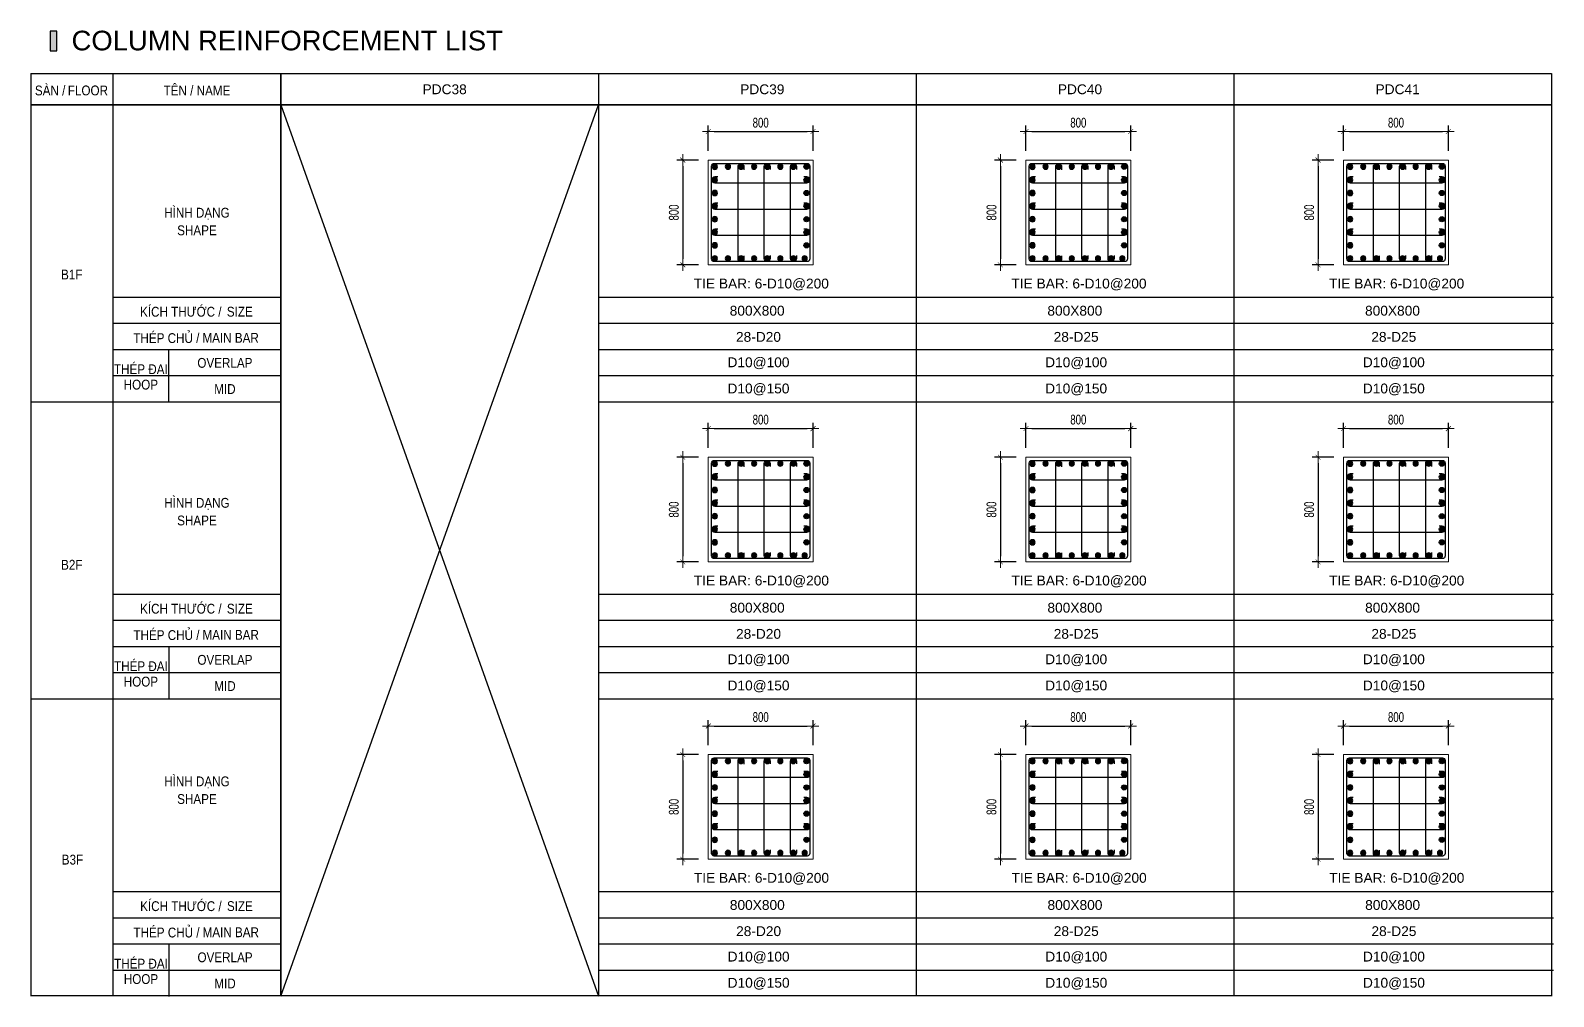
# Model space of a CAD drawing. Header units: millimetres. Extents: x 49323 to 598907, y -6102 to 181761.
# Drawn here: x 568874 to 580506, y 69326 to 76708 of the extents above; entities that cross this region are included whole.
import ezdxf
from ezdxf.enums import TextEntityAlignment as Align

# ---------------------------------------------------------------- set-up
doc = ezdxf.new("R2010")
doc.units = ezdxf.units.MM
doc.linetypes.add('CENTER2', pattern=[1.125, 0.75, -0.125, 0.125, -0.125])
doc.layers.get('Defpoints').update_dxf_attribs({"color": 151, "lineweight": 9})
for name, color, linetype in [('2', 2, 'Continuous'), ('CEN', 1, 'CENTER2'), ('STL', 3, 'Continuous'), ('TIT1', 3, 'Continuous'), ('TXT', 3, 'Continuous')]:
    doc.layers.add(name, color=color, linetype=linetype)
for name, color, linetype, lineweight in [('NDC_S_CONTINUOUS', 3, 'Continuous', 20), ('NDC_S_DIM', 1, 'Continuous', 15), ('NDC_S_VN TEXT', 7, 'Continuous', 20)]:
    doc.layers.add(name, color=color, linetype=linetype, lineweight=lineweight)
doc.styles.add('ARIAL', font='arial.ttf', dxfattribs={"width": 0.8})
doc.styles.add('NDC_ARIAL', font='arial.ttf', dxfattribs={"width": 0.85})
doc.styles.add('NDC_DIM', font='', dxfattribs={"width": 0.75})
doc.styles.get('NDC_DIM').set_extended_font_data('Dotum')
doc.dimstyles.new('NDC_dim_30', dxfattribs={"dimscale": 30, "dimtxt": 2.5, "dimasz": 1.5, "dimexe": 1.5, "dimexo": 2.5, "dimgap": 1, "dimtad": 1, "dimdec": 0, "dimzin": 0, "dimdsep": 46, "dimtxsty": 'NDC_DIM', "dimblk": 'DIMMARK', "dimcen": 0.09, "dimdle": 1.2, "dimclrd": 1, "dimclre": 1, "dimclrt": 3, "dimadec": 0, "dimazin": 0, "dimtfac": 1, "dimtdec": 0, "dimtix": 1, "dimtofl": 0, "dimtmove": 0, "dimatfit": 3, "dimfxl": 8, "dimfxlon": 1, "dimtolj": 1, "dimtzin": 0, "dimarcsym": 0})

# ---------------------------------------------------------------- blocks, each defined once
blk = doc.blocks.new('8')
at = {"layer": '2'}
blk.add_hatch(color=256, dxfattribs=at).paths.add_polyline_path([(20, 0, 0.386127), (2, 20), (-2, 20, 0.386127), (-20, 0, 1)])
blk.add_circle((0, 0), 20, dxfattribs=at)
blk = doc.blocks.new('5')
at = {"layer": 'CEN', "rotation": 180}
blk.add_blockref('8', (0, 0), dxfattribs=at)
blk = doc.blocks.new('DIMMARK')
at = {"layer": 'NDC_S_DIM', "color": 1}
blk.add_line((-1.5, 0), (1, 0), dxfattribs=at)
at = {"layer": 'NDC_S_DIM', "color": 2, "const_width": 0.1}
blk.add_lwpolyline([(-0.42, -0.42), (0.42, 0.42)], dxfattribs=at)
blk = doc.blocks.new('*D1635')
at = {"layer": 'Defpoints', "color": 0, "ltscale": 40, "transparency": 16777216}
for p in [(574851, 71393), (574051, 71172), (574851, 71172)]:
    blk.add_point(p, dxfattribs=at)
at = {"layer": 'NDC_S_DIM', "color": 1, "lineweight": -2, "ltscale": 40, "transparency": 16777216}
for p, q in [((574051, 71247), (574051, 71438)), ((574851, 71247), (574851, 71438)), ((574096, 71393), (574806, 71393))]:
    blk.add_line(p, q, dxfattribs=at)
at = {"layer": 'NDC_S_DIM', "color": 1, "lineweight": -2, "ltscale": 40, "transparency": 16777216, "xscale": 45, "yscale": 45, "zscale": 45, "rotation": 180}
blk.add_blockref('DIMMARK', (574051, 71393), dxfattribs=at)
at = {"layer": 'NDC_S_DIM', "color": 1, "lineweight": -2, "ltscale": 40, "transparency": 16777216, "xscale": 45, "yscale": 45, "zscale": 45}
blk.add_blockref('DIMMARK', (574851, 71393), dxfattribs=at)
at = {"layer": 'NDC_S_DIM', "color": 3, "ltscale": 40, "transparency": 16777216, "insert": (574451, 71461), "char_height": 75, "attachment_point": 5, "style": 'NDC_DIM'}
blk.add_mtext('\\A1;800', dxfattribs=at)
blk = doc.blocks.new('*D1636')
at = {"layer": 'Defpoints', "color": 0, "ltscale": 40, "transparency": 16777216}
for p in [(574051, 71175), (573856, 70375), (574051, 70375)]:
    blk.add_point(p, dxfattribs=at)
at = {"layer": 'NDC_S_DIM', "color": 1, "lineweight": -2, "ltscale": 40, "transparency": 16777216}
for p, q in [((573976, 71175), (573811, 71175)), ((573856, 71130), (573856, 70420)), ((573976, 70375), (573811, 70375))]:
    blk.add_line(p, q, dxfattribs=at)
at = {"layer": 'NDC_S_DIM', "color": 1, "lineweight": -2, "ltscale": 40, "transparency": 16777216, "xscale": 45, "yscale": 45, "zscale": 45}
for p, rotation in [((573856, 71175), 90), ((573856, 70375), 270)]:
    blk.add_blockref('DIMMARK', p, dxfattribs=dict(at, rotation=rotation))
at = {"layer": 'NDC_S_DIM', "color": 3, "ltscale": 40, "transparency": 16777216, "insert": (573788, 70775), "char_height": 75, "attachment_point": 5, "rotation": 90, "style": 'NDC_DIM'}
blk.add_mtext('\\A1;800', dxfattribs=at)
blk = doc.blocks.new('*D1637')
at = {"layer": 'Defpoints', "color": 0, "ltscale": 40, "transparency": 16777216}
for p in [(574851, 73666), (574051, 73445), (574851, 73445)]:
    blk.add_point(p, dxfattribs=at)
at = {"layer": 'NDC_S_DIM', "color": 1, "lineweight": -2, "ltscale": 40, "transparency": 16777216}
for p, q in [((574051, 73520), (574051, 73711)), ((574096, 73666), (574806, 73666)), ((574851, 73520), (574851, 73711))]:
    blk.add_line(p, q, dxfattribs=at)
at = {"layer": 'NDC_S_DIM', "color": 1, "lineweight": -2, "ltscale": 40, "transparency": 16777216, "xscale": 45, "yscale": 45, "zscale": 45, "rotation": 180}
blk.add_blockref('DIMMARK', (574051, 73666), dxfattribs=at)
at = {"layer": 'NDC_S_DIM', "color": 1, "lineweight": -2, "ltscale": 40, "transparency": 16777216, "xscale": 45, "yscale": 45, "zscale": 45}
blk.add_blockref('DIMMARK', (574851, 73666), dxfattribs=at)
at = {"layer": 'NDC_S_DIM', "color": 3, "ltscale": 40, "transparency": 16777216, "insert": (574451, 73734), "char_height": 75, "attachment_point": 5, "style": 'NDC_DIM'}
blk.add_mtext('\\A1;800', dxfattribs=at)
blk = doc.blocks.new('*D1638')
at = {"layer": 'Defpoints', "color": 0, "ltscale": 40, "transparency": 16777216}
for p in [(574051, 73447), (573856, 72647), (574051, 72647)]:
    blk.add_point(p, dxfattribs=at)
at = {"layer": 'NDC_S_DIM', "color": 1, "lineweight": -2, "ltscale": 40, "transparency": 16777216}
for p, q in [((573976, 73447), (573811, 73447)), ((573856, 73402), (573856, 72692)), ((573976, 72647), (573811, 72647))]:
    blk.add_line(p, q, dxfattribs=at)
at = {"layer": 'NDC_S_DIM', "color": 1, "lineweight": -2, "ltscale": 40, "transparency": 16777216, "xscale": 45, "yscale": 45, "zscale": 45}
for p, rotation in [((573856, 73447), 90), ((573856, 72647), 270)]:
    blk.add_blockref('DIMMARK', p, dxfattribs=dict(at, rotation=rotation))
at = {"layer": 'NDC_S_DIM', "color": 3, "ltscale": 40, "transparency": 16777216, "insert": (573788, 73047), "char_height": 75, "attachment_point": 5, "rotation": 90, "style": 'NDC_DIM'}
blk.add_mtext('\\A1;800', dxfattribs=at)
blk = doc.blocks.new('*D1631')
at = {"layer": 'Defpoints', "color": 0, "ltscale": 40, "transparency": 16777216}
for p in [(574851, 75936), (574051, 75714), (574851, 75714)]:
    blk.add_point(p, dxfattribs=at)
at = {"layer": 'NDC_S_DIM', "color": 1, "lineweight": -2, "ltscale": 40, "transparency": 16777216}
for p, q in [((574051, 75789), (574051, 75981)), ((574851, 75789), (574851, 75981)), ((574096, 75936), (574806, 75936))]:
    blk.add_line(p, q, dxfattribs=at)
at = {"layer": 'NDC_S_DIM', "color": 1, "lineweight": -2, "ltscale": 40, "transparency": 16777216, "xscale": 45, "yscale": 45, "zscale": 45, "rotation": 180}
blk.add_blockref('DIMMARK', (574051, 75936), dxfattribs=at)
at = {"layer": 'NDC_S_DIM', "color": 1, "lineweight": -2, "ltscale": 40, "transparency": 16777216, "xscale": 45, "yscale": 45, "zscale": 45}
blk.add_blockref('DIMMARK', (574851, 75936), dxfattribs=at)
at = {"layer": 'NDC_S_DIM', "color": 3, "ltscale": 40, "transparency": 16777216, "insert": (574451, 76003), "char_height": 75, "attachment_point": 5, "style": 'NDC_DIM'}
blk.add_mtext('\\A1;800', dxfattribs=at)
blk = doc.blocks.new('*D1632')
at = {"layer": 'Defpoints', "color": 0, "ltscale": 40, "transparency": 16777216}
for p in [(574051, 75717), (573856, 74917), (574051, 74917)]:
    blk.add_point(p, dxfattribs=at)
at = {"layer": 'NDC_S_DIM', "color": 1, "lineweight": -2, "ltscale": 40, "transparency": 16777216}
for p, q in [((573976, 75717), (573811, 75717)), ((573856, 75672), (573856, 74962)), ((573976, 74917), (573811, 74917))]:
    blk.add_line(p, q, dxfattribs=at)
at = {"layer": 'NDC_S_DIM', "color": 1, "lineweight": -2, "ltscale": 40, "transparency": 16777216, "xscale": 45, "yscale": 45, "zscale": 45}
for p, rotation in [((573856, 75717), 90), ((573856, 74917), 270)]:
    blk.add_blockref('DIMMARK', p, dxfattribs=dict(at, rotation=rotation))
at = {"layer": 'NDC_S_DIM', "color": 3, "ltscale": 40, "transparency": 16777216, "insert": (573788, 75317), "char_height": 75, "attachment_point": 5, "rotation": 90, "style": 'NDC_DIM'}
blk.add_mtext('\\A1;800', dxfattribs=at)
blk = doc.blocks.new('*D1633')
at = {"layer": 'Defpoints', "color": 0, "ltscale": 40, "transparency": 16777216}
for p in [(577277, 71393), (576477, 71172), (577277, 71172)]:
    blk.add_point(p, dxfattribs=at)
at = {"layer": 'NDC_S_DIM', "color": 1, "lineweight": -2, "ltscale": 40, "transparency": 16777216}
for p, q in [((576477, 71247), (576477, 71438)), ((577277, 71247), (577277, 71438)), ((576522, 71393), (577232, 71393))]:
    blk.add_line(p, q, dxfattribs=at)
at = {"layer": 'NDC_S_DIM', "color": 1, "lineweight": -2, "ltscale": 40, "transparency": 16777216, "xscale": 45, "yscale": 45, "zscale": 45, "rotation": 180}
blk.add_blockref('DIMMARK', (576477, 71393), dxfattribs=at)
at = {"layer": 'NDC_S_DIM', "color": 1, "lineweight": -2, "ltscale": 40, "transparency": 16777216, "xscale": 45, "yscale": 45, "zscale": 45}
blk.add_blockref('DIMMARK', (577277, 71393), dxfattribs=at)
at = {"layer": 'NDC_S_DIM', "color": 3, "ltscale": 40, "transparency": 16777216, "insert": (576877, 71461), "char_height": 75, "attachment_point": 5, "style": 'NDC_DIM'}
blk.add_mtext('\\A1;800', dxfattribs=at)
blk = doc.blocks.new('*D1634')
at = {"layer": 'Defpoints', "color": 0, "ltscale": 40, "transparency": 16777216}
for p in [(576477, 71175), (576282, 70375), (576477, 70375)]:
    blk.add_point(p, dxfattribs=at)
at = {"layer": 'NDC_S_DIM', "color": 1, "lineweight": -2, "ltscale": 40, "transparency": 16777216}
for p, q in [((576402, 71175), (576237, 71175)), ((576282, 71130), (576282, 70420)), ((576402, 70375), (576237, 70375))]:
    blk.add_line(p, q, dxfattribs=at)
at = {"layer": 'NDC_S_DIM', "color": 1, "lineweight": -2, "ltscale": 40, "transparency": 16777216, "xscale": 45, "yscale": 45, "zscale": 45}
for p, rotation in [((576282, 71175), 90), ((576282, 70375), 270)]:
    blk.add_blockref('DIMMARK', p, dxfattribs=dict(at, rotation=rotation))
at = {"layer": 'NDC_S_DIM', "color": 3, "ltscale": 40, "transparency": 16777216, "insert": (576214, 70775), "char_height": 75, "attachment_point": 5, "rotation": 90, "style": 'NDC_DIM'}
blk.add_mtext('\\A1;800', dxfattribs=at)
blk = doc.blocks.new('*D1643')
at = {"layer": 'Defpoints', "color": 0, "ltscale": 40, "transparency": 16777216}
for p in [(577277, 73666), (576477, 73445), (577277, 73445)]:
    blk.add_point(p, dxfattribs=at)
at = {"layer": 'NDC_S_DIM', "color": 1, "lineweight": -2, "ltscale": 40, "transparency": 16777216}
for p, q in [((576477, 73520), (576477, 73711)), ((576522, 73666), (577232, 73666)), ((577277, 73520), (577277, 73711))]:
    blk.add_line(p, q, dxfattribs=at)
at = {"layer": 'NDC_S_DIM', "color": 1, "lineweight": -2, "ltscale": 40, "transparency": 16777216, "xscale": 45, "yscale": 45, "zscale": 45, "rotation": 180}
blk.add_blockref('DIMMARK', (576477, 73666), dxfattribs=at)
at = {"layer": 'NDC_S_DIM', "color": 1, "lineweight": -2, "ltscale": 40, "transparency": 16777216, "xscale": 45, "yscale": 45, "zscale": 45}
blk.add_blockref('DIMMARK', (577277, 73666), dxfattribs=at)
at = {"layer": 'NDC_S_DIM', "color": 3, "ltscale": 40, "transparency": 16777216, "insert": (576877, 73734), "char_height": 75, "attachment_point": 5, "style": 'NDC_DIM'}
blk.add_mtext('\\A1;800', dxfattribs=at)
blk = doc.blocks.new('*D1644')
at = {"layer": 'Defpoints', "color": 0, "ltscale": 40, "transparency": 16777216}
for p in [(576477, 73447), (576282, 72647), (576477, 72647)]:
    blk.add_point(p, dxfattribs=at)
at = {"layer": 'NDC_S_DIM', "color": 1, "lineweight": -2, "ltscale": 40, "transparency": 16777216}
for p, q in [((576402, 73447), (576237, 73447)), ((576282, 73402), (576282, 72692)), ((576402, 72647), (576237, 72647))]:
    blk.add_line(p, q, dxfattribs=at)
at = {"layer": 'NDC_S_DIM', "color": 1, "lineweight": -2, "ltscale": 40, "transparency": 16777216, "xscale": 45, "yscale": 45, "zscale": 45}
for p, rotation in [((576282, 73447), 90), ((576282, 72647), 270)]:
    blk.add_blockref('DIMMARK', p, dxfattribs=dict(at, rotation=rotation))
at = {"layer": 'NDC_S_DIM', "color": 3, "ltscale": 40, "transparency": 16777216, "insert": (576214, 73047), "char_height": 75, "attachment_point": 5, "rotation": 90, "style": 'NDC_DIM'}
blk.add_mtext('\\A1;800', dxfattribs=at)
blk = doc.blocks.new('*D1645')
at = {"layer": 'Defpoints', "color": 0, "ltscale": 40, "transparency": 16777216}
for p in [(577277, 75936), (576477, 75714), (577277, 75714)]:
    blk.add_point(p, dxfattribs=at)
at = {"layer": 'NDC_S_DIM', "color": 1, "lineweight": -2, "ltscale": 40, "transparency": 16777216}
for p, q in [((576477, 75789), (576477, 75981)), ((577277, 75789), (577277, 75981)), ((576522, 75936), (577232, 75936))]:
    blk.add_line(p, q, dxfattribs=at)
at = {"layer": 'NDC_S_DIM', "color": 1, "lineweight": -2, "ltscale": 40, "transparency": 16777216, "xscale": 45, "yscale": 45, "zscale": 45, "rotation": 180}
blk.add_blockref('DIMMARK', (576477, 75936), dxfattribs=at)
at = {"layer": 'NDC_S_DIM', "color": 1, "lineweight": -2, "ltscale": 40, "transparency": 16777216, "xscale": 45, "yscale": 45, "zscale": 45}
blk.add_blockref('DIMMARK', (577277, 75936), dxfattribs=at)
at = {"layer": 'NDC_S_DIM', "color": 3, "ltscale": 40, "transparency": 16777216, "insert": (576877, 76003), "char_height": 75, "attachment_point": 5, "style": 'NDC_DIM'}
blk.add_mtext('\\A1;800', dxfattribs=at)
blk = doc.blocks.new('*D1646')
at = {"layer": 'Defpoints', "color": 0, "ltscale": 40, "transparency": 16777216}
for p in [(576477, 75717), (576282, 74917), (576477, 74917)]:
    blk.add_point(p, dxfattribs=at)
at = {"layer": 'NDC_S_DIM', "color": 1, "lineweight": -2, "ltscale": 40, "transparency": 16777216}
for p, q in [((576402, 75717), (576237, 75717)), ((576282, 75672), (576282, 74962)), ((576402, 74917), (576237, 74917))]:
    blk.add_line(p, q, dxfattribs=at)
at = {"layer": 'NDC_S_DIM', "color": 1, "lineweight": -2, "ltscale": 40, "transparency": 16777216, "xscale": 45, "yscale": 45, "zscale": 45}
for p, rotation in [((576282, 75717), 90), ((576282, 74917), 270)]:
    blk.add_blockref('DIMMARK', p, dxfattribs=dict(at, rotation=rotation))
at = {"layer": 'NDC_S_DIM', "color": 3, "ltscale": 40, "transparency": 16777216, "insert": (576214, 75317), "char_height": 75, "attachment_point": 5, "rotation": 90, "style": 'NDC_DIM'}
blk.add_mtext('\\A1;800', dxfattribs=at)
blk = doc.blocks.new('*D1647')
at = {"layer": 'Defpoints', "color": 0, "ltscale": 40, "transparency": 16777216}
for p in [(579703, 71393), (578903, 71172), (579703, 71172)]:
    blk.add_point(p, dxfattribs=at)
at = {"layer": 'NDC_S_DIM', "color": 1, "lineweight": -2, "ltscale": 40, "transparency": 16777216}
for p, q in [((578903, 71247), (578903, 71438)), ((579703, 71247), (579703, 71438)), ((578948, 71393), (579658, 71393))]:
    blk.add_line(p, q, dxfattribs=at)
at = {"layer": 'NDC_S_DIM', "color": 1, "lineweight": -2, "ltscale": 40, "transparency": 16777216, "xscale": 45, "yscale": 45, "zscale": 45, "rotation": 180}
blk.add_blockref('DIMMARK', (578903, 71393), dxfattribs=at)
at = {"layer": 'NDC_S_DIM', "color": 1, "lineweight": -2, "ltscale": 40, "transparency": 16777216, "xscale": 45, "yscale": 45, "zscale": 45}
blk.add_blockref('DIMMARK', (579703, 71393), dxfattribs=at)
at = {"layer": 'NDC_S_DIM', "color": 3, "ltscale": 40, "transparency": 16777216, "insert": (579303, 71461), "char_height": 75, "attachment_point": 5, "style": 'NDC_DIM'}
blk.add_mtext('\\A1;800', dxfattribs=at)
blk = doc.blocks.new('*D1648')
at = {"layer": 'Defpoints', "color": 0, "ltscale": 40, "transparency": 16777216}
for p in [(578903, 71175), (578708, 70375), (578903, 70375)]:
    blk.add_point(p, dxfattribs=at)
at = {"layer": 'NDC_S_DIM', "color": 1, "lineweight": -2, "ltscale": 40, "transparency": 16777216}
for p, q in [((578828, 71175), (578663, 71175)), ((578708, 71130), (578708, 70420)), ((578828, 70375), (578663, 70375))]:
    blk.add_line(p, q, dxfattribs=at)
at = {"layer": 'NDC_S_DIM', "color": 1, "lineweight": -2, "ltscale": 40, "transparency": 16777216, "xscale": 45, "yscale": 45, "zscale": 45}
for p, rotation in [((578708, 71175), 90), ((578708, 70375), 270)]:
    blk.add_blockref('DIMMARK', p, dxfattribs=dict(at, rotation=rotation))
at = {"layer": 'NDC_S_DIM', "color": 3, "ltscale": 40, "transparency": 16777216, "insert": (578640, 70775), "char_height": 75, "attachment_point": 5, "rotation": 90, "style": 'NDC_DIM'}
blk.add_mtext('\\A1;800', dxfattribs=at)
blk = doc.blocks.new('*D1639')
at = {"layer": 'Defpoints', "color": 0, "ltscale": 40, "transparency": 16777216}
for p in [(579703, 73666), (578903, 73445), (579703, 73445)]:
    blk.add_point(p, dxfattribs=at)
at = {"layer": 'NDC_S_DIM', "color": 1, "lineweight": -2, "ltscale": 40, "transparency": 16777216}
for p, q in [((578903, 73520), (578903, 73711)), ((578948, 73666), (579658, 73666)), ((579703, 73520), (579703, 73711))]:
    blk.add_line(p, q, dxfattribs=at)
at = {"layer": 'NDC_S_DIM', "color": 1, "lineweight": -2, "ltscale": 40, "transparency": 16777216, "xscale": 45, "yscale": 45, "zscale": 45, "rotation": 180}
blk.add_blockref('DIMMARK', (578903, 73666), dxfattribs=at)
at = {"layer": 'NDC_S_DIM', "color": 1, "lineweight": -2, "ltscale": 40, "transparency": 16777216, "xscale": 45, "yscale": 45, "zscale": 45}
blk.add_blockref('DIMMARK', (579703, 73666), dxfattribs=at)
at = {"layer": 'NDC_S_DIM', "color": 3, "ltscale": 40, "transparency": 16777216, "insert": (579303, 73734), "char_height": 75, "attachment_point": 5, "style": 'NDC_DIM'}
blk.add_mtext('\\A1;800', dxfattribs=at)
blk = doc.blocks.new('*D1640')
at = {"layer": 'Defpoints', "color": 0, "ltscale": 40, "transparency": 16777216}
for p in [(578903, 73447), (578708, 72647), (578903, 72647)]:
    blk.add_point(p, dxfattribs=at)
at = {"layer": 'NDC_S_DIM', "color": 1, "lineweight": -2, "ltscale": 40, "transparency": 16777216}
for p, q in [((578828, 73447), (578663, 73447)), ((578708, 73402), (578708, 72692)), ((578828, 72647), (578663, 72647))]:
    blk.add_line(p, q, dxfattribs=at)
at = {"layer": 'NDC_S_DIM', "color": 1, "lineweight": -2, "ltscale": 40, "transparency": 16777216, "xscale": 45, "yscale": 45, "zscale": 45}
for p, rotation in [((578708, 73447), 90), ((578708, 72647), 270)]:
    blk.add_blockref('DIMMARK', p, dxfattribs=dict(at, rotation=rotation))
at = {"layer": 'NDC_S_DIM', "color": 3, "ltscale": 40, "transparency": 16777216, "insert": (578640, 73047), "char_height": 75, "attachment_point": 5, "rotation": 90, "style": 'NDC_DIM'}
blk.add_mtext('\\A1;800', dxfattribs=at)
blk = doc.blocks.new('*D1641')
at = {"layer": 'Defpoints', "color": 0, "ltscale": 40, "transparency": 16777216}
for p in [(579703, 75936), (578903, 75714), (579703, 75714)]:
    blk.add_point(p, dxfattribs=at)
at = {"layer": 'NDC_S_DIM', "color": 1, "lineweight": -2, "ltscale": 40, "transparency": 16777216}
for p, q in [((578903, 75789), (578903, 75981)), ((579703, 75789), (579703, 75981)), ((578948, 75936), (579658, 75936))]:
    blk.add_line(p, q, dxfattribs=at)
at = {"layer": 'NDC_S_DIM', "color": 1, "lineweight": -2, "ltscale": 40, "transparency": 16777216, "xscale": 45, "yscale": 45, "zscale": 45, "rotation": 180}
blk.add_blockref('DIMMARK', (578903, 75936), dxfattribs=at)
at = {"layer": 'NDC_S_DIM', "color": 1, "lineweight": -2, "ltscale": 40, "transparency": 16777216, "xscale": 45, "yscale": 45, "zscale": 45}
blk.add_blockref('DIMMARK', (579703, 75936), dxfattribs=at)
at = {"layer": 'NDC_S_DIM', "color": 3, "ltscale": 40, "transparency": 16777216, "insert": (579303, 76003), "char_height": 75, "attachment_point": 5, "style": 'NDC_DIM'}
blk.add_mtext('\\A1;800', dxfattribs=at)
blk = doc.blocks.new('*D1642')
at = {"layer": 'Defpoints', "color": 0, "ltscale": 40, "transparency": 16777216}
for p in [(578903, 75717), (578708, 74917), (578903, 74917)]:
    blk.add_point(p, dxfattribs=at)
at = {"layer": 'NDC_S_DIM', "color": 1, "lineweight": -2, "ltscale": 40, "transparency": 16777216}
for p, q in [((578828, 75717), (578663, 75717)), ((578708, 75672), (578708, 74962)), ((578828, 74917), (578663, 74917))]:
    blk.add_line(p, q, dxfattribs=at)
at = {"layer": 'NDC_S_DIM', "color": 1, "lineweight": -2, "ltscale": 40, "transparency": 16777216, "xscale": 45, "yscale": 45, "zscale": 45}
for p, rotation in [((578708, 75717), 90), ((578708, 74917), 270)]:
    blk.add_blockref('DIMMARK', p, dxfattribs=dict(at, rotation=rotation))
at = {"layer": 'NDC_S_DIM', "color": 3, "ltscale": 40, "transparency": 16777216, "insert": (578640, 75317), "char_height": 75, "attachment_point": 5, "rotation": 90, "style": 'NDC_DIM'}
blk.add_mtext('\\A1;800', dxfattribs=at)

msp = doc.modelspace()

# ---------------------------------------------------------------- hatches: boundary and pattern name
at = {"layer": 'TXT'}
msp.add_hatch(color=7, dxfattribs=at).paths.add_polyline_path([(569075.8, 76553.6), (569075.8, 76703.6), (569025.8, 76703.6), (569025.8, 76553.6)])

# ---------------------------------------------------------------- linework, layer by layer
at = {"layer": '2', "lineweight": -2, "ltscale": 1000, "elevation": 0}
for points in [[(574826, 75671.8), (574826, 74961.8, -0.4142136), (574806, 74941.8), (574096, 74941.8, -0.4142136), (574076, 74961.8), (574076, 75671.8, -0.4142136), (574096, 75691.8), (574806, 75691.8, -0.4142136)], [(577252.1, 75671.8), (577252.1, 74961.8, -0.4142136), (577232.1, 74941.8), (576522.1, 74941.8, -0.4142136), (576502.1, 74961.8), (576502.1, 75671.8, -0.4142136), (576522.1, 75691.8), (577232.1, 75691.8, -0.4142136)], [(579678.2, 75671.8), (579678.2, 74961.8, -0.4142136), (579658.2, 74941.8), (578948.2, 74941.8, -0.4142136), (578928.2, 74961.8), (578928.2, 75671.8, -0.4142136), (578948.2, 75691.8), (579658.2, 75691.8, -0.4142136)], [(574826, 73402.4), (574826, 72692.4, -0.4142136), (574806, 72672.4), (574096, 72672.4, -0.4142136), (574076, 72692.4), (574076, 73402.4, -0.4142136), (574096, 73422.4), (574806, 73422.4, -0.4142136)], [(577252.1, 73402.4), (577252.1, 72692.4, -0.4142136), (577232.1, 72672.4), (576522.1, 72672.4, -0.4142136), (576502.1, 72692.4), (576502.1, 73402.4, -0.4142136), (576522.1, 73422.4), (577232.1, 73422.4, -0.4142136)], [(579678.2, 73402.4), (579678.2, 72692.4, -0.4142136), (579658.2, 72672.4), (578948.2, 72672.4, -0.4142136), (578928.2, 72692.4), (578928.2, 73402.4, -0.4142136), (578948.2, 73422.4), (579658.2, 73422.4, -0.4142136)], [(574826, 71129.5), (574826, 70419.5, -0.4142136), (574806, 70399.5), (574096, 70399.5, -0.4142136), (574076, 70419.5), (574076, 71129.5, -0.4142136), (574096, 71149.5), (574806, 71149.5, -0.4142136)], [(577252.1, 71129.5), (577252.1, 70419.5, -0.4142136), (577232.1, 70399.5), (576522.1, 70399.5, -0.4142136), (576502.1, 70419.5), (576502.1, 71129.5, -0.4142136), (576522.1, 71149.5), (577232.1, 71149.5, -0.4142136)], [(579678.2, 71129.5), (579678.2, 70419.5, -0.4142136), (579658.2, 70399.5), (578948.2, 70399.5, -0.4142136), (578928.2, 70419.5), (578928.2, 71129.5, -0.4142136), (578948.2, 71149.5), (579658.2, 71149.5, -0.4142136)]]:
    msp.add_lwpolyline(points, format="xyb", close=True, dxfattribs=at)
at = {"layer": '2', "elevation": 0}
for points in [[(574323.3, 74986.5), (574323.3, 74964.3, -1), (574278.3, 74964.3), (574278.3, 75666.3, -1), (574323.3, 75666.3), (574323.3, 75644.2)], [(574523.3, 74988), (574523.3, 74965.8, -1), (574478.3, 74965.8), (574478.3, 75667.8, -1), (574523.3, 75667.8), (574523.3, 75645.7)], [(574723.3, 74988), (574723.3, 74965.8, -1), (574678.3, 74965.8), (574678.3, 75667.8, -1), (574723.3, 75667.8), (574723.3, 75645.7)], [(576749.4, 74986.5), (576749.4, 74964.3, -1), (576704.3, 74964.3), (576704.3, 75666.3, -1), (576749.4, 75666.3), (576749.4, 75644.2)], [(576949.4, 74988), (576949.4, 74965.8, -1), (576904.3, 74965.8), (576904.3, 75667.8, -1), (576949.4, 75667.8), (576949.4, 75645.7)], [(577149.4, 74988), (577149.4, 74965.8, -1), (577104.3, 74965.8), (577104.3, 75667.8, -1), (577149.4, 75667.8), (577149.4, 75645.7)], [(579175.5, 74986.5), (579175.5, 74964.3, -1), (579130.4, 74964.3), (579130.4, 75666.3, -1), (579175.5, 75666.3), (579175.5, 75644.2)], [(579375.5, 74988), (579375.5, 74965.8, -1), (579330.4, 74965.8), (579330.4, 75667.8, -1), (579375.5, 75667.8), (579375.5, 75645.7)], [(579575.5, 74988), (579575.5, 74965.8, -1), (579530.4, 74965.8), (579530.4, 75667.8, -1), (579575.5, 75667.8), (579575.5, 75645.7)], [(574122.9, 75588.4), (574100.8, 75588.4, 1), (574100.8, 75543.4), (574802.8, 75543.4, 1), (574802.8, 75588.4), (574780.7, 75588.4)], [(576549, 75588.4), (576526.9, 75588.4, 1), (576526.9, 75543.4), (577228.9, 75543.4, 1), (577228.9, 75588.4), (577206.8, 75588.4)], [(578975.1, 75588.4), (578953, 75588.4, 1), (578953, 75543.4), (579655, 75543.4, 1), (579655, 75588.4), (579632.9, 75588.4)], [(574122.9, 75388.4), (574100.8, 75388.4, 1), (574100.8, 75343.4), (574802.8, 75343.4, 1), (574802.8, 75388.4), (574780.7, 75388.4)], [(576549, 75388.4), (576526.9, 75388.4, 1), (576526.9, 75343.4), (577228.9, 75343.4, 1), (577228.9, 75388.4), (577206.8, 75388.4)], [(578975.1, 75388.4), (578953, 75388.4, 1), (578953, 75343.4), (579655, 75343.4, 1), (579655, 75388.4), (579632.9, 75388.4)], [(574122.9, 75188.4), (574100.8, 75188.4, 1), (574100.8, 75143.4), (574802.8, 75143.4, 1), (574802.8, 75188.4), (574780.7, 75188.4)], [(576549, 75188.4), (576526.9, 75188.4, 1), (576526.9, 75143.4), (577228.9, 75143.4, 1), (577228.9, 75188.4), (577206.8, 75188.4)], [(578975.1, 75188.4), (578953, 75188.4, 1), (578953, 75143.4), (579655, 75143.4, 1), (579655, 75188.4), (579632.9, 75188.4)], [(574323.3, 72717), (574323.3, 72694.9, -1), (574278.3, 72694.9), (574278.3, 73396.9, -1), (574323.3, 73396.9), (574323.3, 73374.8)], [(574523.3, 72718.5), (574523.3, 72696.4, -1), (574478.3, 72696.4), (574478.3, 73398.4, -1), (574523.3, 73398.4), (574523.3, 73376.3)], [(574723.3, 72718.5), (574723.3, 72696.4, -1), (574678.3, 72696.4), (574678.3, 73398.4, -1), (574723.3, 73398.4), (574723.3, 73376.3)], [(576749.4, 72717), (576749.4, 72694.9, -1), (576704.3, 72694.9), (576704.3, 73396.9, -1), (576749.4, 73396.9), (576749.4, 73374.8)], [(576949.4, 72718.5), (576949.4, 72696.4, -1), (576904.3, 72696.4), (576904.3, 73398.4, -1), (576949.4, 73398.4), (576949.4, 73376.3)], [(577149.4, 72718.5), (577149.4, 72696.4, -1), (577104.3, 72696.4), (577104.3, 73398.4, -1), (577149.4, 73398.4), (577149.4, 73376.3)], [(579175.5, 72717), (579175.5, 72694.9, -1), (579130.4, 72694.9), (579130.4, 73396.9, -1), (579175.5, 73396.9), (579175.5, 73374.8)], [(579375.5, 72718.5), (579375.5, 72696.4, -1), (579330.4, 72696.4), (579330.4, 73398.4, -1), (579375.5, 73398.4), (579375.5, 73376.3)], [(579575.5, 72718.5), (579575.5, 72696.4, -1), (579530.4, 72696.4), (579530.4, 73398.4, -1), (579575.5, 73398.4), (579575.5, 73376.3)], [(574122.9, 73319), (574100.8, 73319, 1), (574100.8, 73273.9), (574802.8, 73273.9, 1), (574802.8, 73319), (574780.7, 73319)], [(576549, 73319), (576526.9, 73319, 1), (576526.9, 73273.9), (577228.9, 73273.9, 1), (577228.9, 73319), (577206.8, 73319)], [(578975.1, 73319), (578953, 73319, 1), (578953, 73273.9), (579655, 73273.9, 1), (579655, 73319), (579632.9, 73319)], [(574122.9, 73119), (574100.8, 73119, 1), (574100.8, 73073.9), (574802.8, 73073.9, 1), (574802.8, 73119), (574780.7, 73119)], [(576549, 73119), (576526.9, 73119, 1), (576526.9, 73073.9), (577228.9, 73073.9, 1), (577228.9, 73119), (577206.8, 73119)], [(578975.1, 73119), (578953, 73119, 1), (578953, 73073.9), (579655, 73073.9, 1), (579655, 73119), (579632.9, 73119)], [(574122.9, 72919), (574100.8, 72919, 1), (574100.8, 72873.9), (574802.8, 72873.9, 1), (574802.8, 72919), (574780.7, 72919)], [(576549, 72919), (576526.9, 72919, 1), (576526.9, 72873.9), (577228.9, 72873.9, 1), (577228.9, 72919), (577206.8, 72919)], [(578975.1, 72919), (578953, 72919, 1), (578953, 72873.9), (579655, 72873.9, 1), (579655, 72919), (579632.9, 72919)], [(574323.3, 70444.2), (574323.3, 70422, -1), (574278.3, 70422), (574278.3, 71124, -1), (574323.3, 71124), (574323.3, 71101.9)], [(574523.3, 70445.7), (574523.3, 70423.5, -1), (574478.3, 70423.5), (574478.3, 71125.5, -1), (574523.3, 71125.5), (574523.3, 71103.4)], [(574723.3, 70445.7), (574723.3, 70423.5, -1), (574678.3, 70423.5), (574678.3, 71125.5, -1), (574723.3, 71125.5), (574723.3, 71103.4)], [(576749.4, 70444.2), (576749.4, 70422, -1), (576704.3, 70422), (576704.3, 71124, -1), (576749.4, 71124), (576749.4, 71101.9)], [(576949.4, 70445.7), (576949.4, 70423.5, -1), (576904.3, 70423.5), (576904.3, 71125.5, -1), (576949.4, 71125.5), (576949.4, 71103.4)], [(577149.4, 70445.7), (577149.4, 70423.5, -1), (577104.3, 70423.5), (577104.3, 71125.5, -1), (577149.4, 71125.5), (577149.4, 71103.4)], [(579175.5, 70444.2), (579175.5, 70422, -1), (579130.4, 70422), (579130.4, 71124, -1), (579175.5, 71124), (579175.5, 71101.9)], [(579375.5, 70445.7), (579375.5, 70423.5, -1), (579330.4, 70423.5), (579330.4, 71125.5, -1), (579375.5, 71125.5), (579375.5, 71103.4)], [(579575.5, 70445.7), (579575.5, 70423.5, -1), (579530.4, 70423.5), (579530.4, 71125.5, -1), (579575.5, 71125.5), (579575.5, 71103.4)], [(574122.9, 71046.1), (574100.8, 71046.1, 1), (574100.8, 71001.1), (574802.8, 71001.1, 1), (574802.8, 71046.1), (574780.7, 71046.1)], [(576549, 71046.1), (576526.9, 71046.1, 1), (576526.9, 71001.1), (577228.9, 71001.1, 1), (577228.9, 71046.1), (577206.8, 71046.1)], [(578975.1, 71046.1), (578953, 71046.1, 1), (578953, 71001.1), (579655, 71001.1, 1), (579655, 71046.1), (579632.9, 71046.1)], [(574122.9, 70846.1), (574100.8, 70846.1, 1), (574100.8, 70801.1), (574802.8, 70801.1, 1), (574802.8, 70846.1), (574780.7, 70846.1)], [(576549, 70846.1), (576526.9, 70846.1, 1), (576526.9, 70801.1), (577228.9, 70801.1, 1), (577228.9, 70846.1), (577206.8, 70846.1)], [(578975.1, 70846.1), (578953, 70846.1, 1), (578953, 70801.1), (579655, 70801.1, 1), (579655, 70846.1), (579632.9, 70846.1)], [(574122.9, 70646.1), (574100.8, 70646.1, 1), (574100.8, 70601.1), (574802.8, 70601.1, 1), (574802.8, 70646.1), (574780.7, 70646.1)], [(576549, 70646.1), (576526.9, 70646.1, 1), (576526.9, 70601.1), (577228.9, 70601.1, 1), (577228.9, 70646.1), (577206.8, 70646.1)], [(578975.1, 70646.1), (578953, 70646.1, 1), (578953, 70601.1), (579655, 70601.1, 1), (579655, 70646.1), (579632.9, 70646.1)]]:
    msp.add_lwpolyline(points, format="xyb", dxfattribs=at)
at = {"layer": 'NDC_S_CONTINUOUS', "ltscale": 70, "elevation": 0}
for points in [[(574851, 75716.8), (574851, 74916.8), (574051, 74916.8), (574051, 75716.8), (574851, 75716.8)], [(577277.1, 75716.8), (577277.1, 74916.8), (576477.1, 74916.8), (576477.1, 75716.8), (577277.1, 75716.8)], [(579703.2, 75716.8), (579703.2, 74916.8), (578903.2, 74916.8), (578903.2, 75716.8), (579703.2, 75716.8)], [(574851, 73447.4), (574851, 72647.4), (574051, 72647.4), (574051, 73447.4), (574851, 73447.4)], [(577277.1, 73447.4), (577277.1, 72647.4), (576477.1, 72647.4), (576477.1, 73447.4), (577277.1, 73447.4)], [(579703.2, 73447.4), (579703.2, 72647.4), (578903.2, 72647.4), (578903.2, 73447.4), (579703.2, 73447.4)], [(574851, 71174.5), (574851, 70374.5), (574051, 70374.5), (574051, 71174.5), (574851, 71174.5)], [(577277.1, 71174.5), (577277.1, 70374.5), (576477.1, 70374.5), (576477.1, 71174.5), (577277.1, 71174.5)], [(579703.2, 71174.5), (579703.2, 70374.5), (578903.2, 70374.5), (578903.2, 71174.5), (579703.2, 71174.5)]]:
    msp.add_lwpolyline(points, dxfattribs=at)
at = {"layer": 'TIT1', "color": 2}
msp.add_line((568875.8, 76378.6), (580491.9, 76378.6), dxfattribs=at)
at = {"layer": 'TIT1'}
for p, q in [((568875.8, 76378.6), (568875.8, 69329.2)), ((569503.6, 76378.6), (569503.6, 69329.2)), ((570787.5, 69329.2), (570787.5, 76378.6)), ((570787.5, 76378.6), (570787.5, 69329.2)), ((573213.6, 76378.6), (573213.6, 69329.2)), ((575639.7, 76378.6), (575639.7, 69329.2)), ((578065.8, 76378.6), (578065.8, 69329.2)), ((580491.9, 76378.6), (580491.9, 69329.2)), ((580491.9, 76378.6), (580491.9, 69329.2)), ((580491.9, 76140), (568874.1, 76140)), ((568875.8, 76138.6), (580491.9, 76138.6)), ((570787.5, 73868), (568875.8, 73868)), ((580505.2, 73868), (573213.6, 73868)), ((570787.5, 71598.6), (568875.8, 71598.6)), ((580505.7, 71598.6), (573213.6, 71598.6)), ((580491.9, 69330.6), (568874.1, 69330.6))]:
    msp.add_line(p, q, dxfattribs=at)
at = {"layer": 'TIT1', "color": 8}
for p, q in [((570787.5, 76140), (573213.6, 69329.2)), ((570787.5, 69329.2), (573213.6, 76140)), ((570787.5, 74668), (569503.6, 74668)), ((580505.2, 74668), (573213.6, 74668)), ((570787.5, 74468), (569503.6, 74468)), ((580505.2, 74468), (573213.6, 74468)), ((570787.5, 74268), (569503.6, 74268)), ((569931.7, 73868), (569931.7, 74268)), ((580505.2, 74268), (573213.6, 74268)), ((570787.5, 74068), (569503.6, 74068)), ((580505.2, 74068), (573213.6, 74068)), ((570787.5, 72398.6), (569503.6, 72398.6)), ((580505.7, 72398.6), (573213.6, 72398.6)), ((570787.5, 72198.6), (569503.6, 72198.6)), ((580505.7, 72198.6), (573213.6, 72198.6)), ((570787.5, 71998.6), (569503.6, 71998.6)), ((569932.3, 71598.6), (569932.3, 71998.6)), ((580505.7, 71998.6), (573213.6, 71998.6)), ((570787.5, 71798.6), (569503.6, 71798.6)), ((580505.7, 71798.6), (573213.6, 71798.6)), ((570787.5, 70125.7), (569503.6, 70125.7)), ((580506.3, 70125.7), (573213.6, 70125.7)), ((570787.5, 69925.7), (569503.6, 69925.7)), ((580506.3, 69925.7), (573213.6, 69925.7)), ((570787.5, 69725.7), (569503.6, 69725.7)), ((569932.8, 69325.7), (569932.8, 69725.7)), ((580506.3, 69725.7), (573213.6, 69725.7)), ((570787.5, 69525.7), (569503.6, 69525.7)), ((580506.3, 69525.7), (573213.6, 69525.7))]:
    msp.add_line(p, q, dxfattribs=at)
at = {"layer": 'TXT', "color": 7}
msp.add_lwpolyline([(569075.8, 76553.6), (569075.8, 76703.6), (569025.8, 76703.6), (569025.8, 76553.6)], close=True, dxfattribs=at)
msp.add_lwpolyline([(569075.8, 76553.6), (569075.8, 76703.6), (569025.8, 76703.6), (569025.8, 76553.6)], close=True, dxfattribs=at)

# ---------------------------------------------------------------- block references
at = {"layer": 'STL', "xscale": -1}
for p in [(574100.8, 75666.8), (576526.9, 75666.8), (578953, 75666.8), (574100.8, 75565.9), (576526.9, 75565.9), (578953, 75565.9), (574100.8, 75465.9), (574100.8, 75365.9), (576526.9, 75465.9), (576526.9, 75365.9), (578953, 75465.9), (578953, 75365.9), (574100.8, 75265.9), (576526.9, 75265.9), (578953, 75265.9), (574100.8, 75165.9), (576526.9, 75165.9), (578953, 75165.9), (574100.8, 75065.9), (576526.9, 75065.9), (578953, 75065.9), (574100.8, 74965.9), (576526.9, 74965.9), (578953, 74965.9), (574100.8, 73397.4), (576526.9, 73397.4), (578953, 73397.4), (574100.8, 73296.4), (576526.9, 73296.4), (578953, 73296.4), (574100.8, 73196.4), (576526.9, 73196.4), (578953, 73196.4), (574100.8, 73096.4), (576526.9, 73096.4), (578953, 73096.4), (574100.8, 72996.4), (576526.9, 72996.4), (578953, 72996.4), (574100.8, 72896.4), (576526.9, 72896.4), (578953, 72896.4), (574100.8, 72796.4), (574100.8, 72696.4), (576526.9, 72796.4), (576526.9, 72696.4), (578953, 72796.4), (578953, 72696.4), (574100.8, 71124.5), (576526.9, 71124.5), (578953, 71124.5), (574100.8, 71023.6), (576526.9, 71023.6), (578953, 71023.6), (574100.8, 70923.6), (574100.8, 70823.6), (576526.9, 70923.6), (576526.9, 70823.6), (578953, 70923.6), (578953, 70823.6), (574100.8, 70723.6), (576526.9, 70723.6), (578953, 70723.6), (574100.8, 70623.6), (576526.9, 70623.6), (578953, 70623.6), (574100.8, 70523.6), (576526.9, 70523.6), (578953, 70523.6), (574100.8, 70423.6), (576526.9, 70423.6), (578953, 70423.6)]:
    msp.add_blockref('5', p, dxfattribs=at)
at = {"layer": 'STL', "xscale": -1, "rotation": 270}
for p in [(574200.8, 75667.8), (574300.8, 75667.8), (574400.8, 75667.8), (574500.8, 75667.8), (574600.8, 75667.8), (574700.8, 75667.8), (576626.9, 75667.8), (576726.9, 75667.8), (576826.9, 75667.8), (576926.9, 75667.8), (577026.9, 75667.8), (577126.9, 75667.8), (579053, 75667.8), (579153, 75667.8), (579253, 75667.8), (579353, 75667.8), (579453, 75667.8), (579553, 75667.8), (574100.8, 74965.9), (574200.8, 74965.9), (574300.8, 74965.9), (574400.8, 74965.9), (574500.8, 74965.9), (574600.8, 74965.9), (574700.8, 74965.9), (574786.7, 74965.9), (576526.9, 74965.9), (576626.9, 74965.9), (576726.9, 74965.9), (576826.9, 74965.9), (576926.9, 74965.9), (577026.9, 74965.9), (577126.9, 74965.9), (577212.8, 74965.9), (578953, 74965.9), (579053, 74965.9), (579153, 74965.9), (579253, 74965.9), (579353, 74965.9), (579453, 74965.9), (579553, 74965.9), (579638.9, 74965.9), (574200.8, 73398.4), (574300.8, 73398.4), (574400.8, 73398.4), (574500.8, 73398.4), (574600.8, 73398.4), (574700.8, 73398.4), (576626.9, 73398.4), (576726.9, 73398.4), (576826.9, 73398.4), (576926.9, 73398.4), (577026.9, 73398.4), (577126.9, 73398.4), (579053, 73398.4), (579153, 73398.4), (579253, 73398.4), (579353, 73398.4), (579453, 73398.4), (579553, 73398.4), (574100.8, 72696.4), (574200.8, 72696.4), (574300.8, 72696.4), (574400.8, 72696.4), (574500.8, 72696.4), (574600.8, 72696.4), (574700.8, 72696.4), (574786.7, 72696.4), (576526.9, 72696.4), (576626.9, 72696.4), (576726.9, 72696.4), (576826.9, 72696.4), (576926.9, 72696.4), (577026.9, 72696.4), (577126.9, 72696.4), (577212.8, 72696.4), (578953, 72696.4), (579053, 72696.4), (579153, 72696.4), (579253, 72696.4), (579353, 72696.4), (579453, 72696.4), (579553, 72696.4), (579638.9, 72696.4), (574200.8, 71125.5), (574300.8, 71125.5), (574400.8, 71125.5), (574500.8, 71125.5), (574600.8, 71125.5), (574700.8, 71125.5), (576626.9, 71125.5), (576726.9, 71125.5), (576826.9, 71125.5), (576926.9, 71125.5), (577026.9, 71125.5), (577126.9, 71125.5), (579053, 71125.5), (579153, 71125.5), (579253, 71125.5), (579353, 71125.5), (579453, 71125.5), (579553, 71125.5), (574100.8, 70423.6), (574200.8, 70423.6), (574300.8, 70423.6), (574400.8, 70423.6), (574500.8, 70423.6), (574600.8, 70423.6), (574700.8, 70423.6), (574786.7, 70423.6), (576526.9, 70423.6), (576626.9, 70423.6), (576726.9, 70423.6), (576826.9, 70423.6), (576926.9, 70423.6), (577026.9, 70423.6), (577126.9, 70423.6), (577212.8, 70423.6), (578953, 70423.6), (579053, 70423.6), (579153, 70423.6), (579253, 70423.6), (579353, 70423.6), (579453, 70423.6), (579553, 70423.6), (579638.9, 70423.6)]:
    msp.add_blockref('5', p, dxfattribs=at)
at = {"layer": 'STL'}
for p in [(574801.2, 75666.8), (577227.3, 75666.8), (579653.4, 75666.8), (574801.2, 75565.9), (577227.3, 75565.9), (579653.4, 75565.9), (574801.2, 75465.9), (574801.2, 75365.9), (577227.3, 75465.9), (577227.3, 75365.9), (579653.4, 75465.9), (579653.4, 75365.9), (574801.2, 75265.9), (577227.3, 75265.9), (579653.4, 75265.9), (574801.2, 75165.9), (577227.3, 75165.9), (579653.4, 75165.9), (574801.2, 75065.9), (577227.3, 75065.9), (579653.4, 75065.9), (574801.2, 73397.4), (577227.3, 73397.4), (579653.4, 73397.4), (574801.2, 73296.4), (577227.3, 73296.4), (579653.4, 73296.4), (574801.2, 73196.4), (577227.3, 73196.4), (579653.4, 73196.4), (574801.2, 73096.4), (577227.3, 73096.4), (579653.4, 73096.4), (574801.2, 72996.4), (577227.3, 72996.4), (579653.4, 72996.4), (574801.2, 72896.4), (577227.3, 72896.4), (579653.4, 72896.4), (574801.2, 72796.4), (577227.3, 72796.4), (579653.4, 72796.4), (574801.2, 71124.5), (577227.3, 71124.5), (579653.4, 71124.5), (574801.2, 71023.6), (577227.3, 71023.6), (579653.4, 71023.6), (574801.2, 70923.6), (574801.2, 70823.6), (577227.3, 70923.6), (577227.3, 70823.6), (579653.4, 70923.6), (579653.4, 70823.6), (574801.2, 70723.6), (577227.3, 70723.6), (579653.4, 70723.6), (574801.2, 70623.6), (577227.3, 70623.6), (579653.4, 70623.6), (574801.2, 70523.6), (577227.3, 70523.6), (579653.4, 70523.6)]:
    msp.add_blockref('5', p, dxfattribs=at)

# ---------------------------------------------------------------- texts
at = {"layer": 'NDC_S_VN TEXT', "style": 'NDC_ARIAL', "width": 0.85}
for s, p in [('SÀN /', (569024.4, 76258.6)), ('HÌNH DẠNG', (570145.5, 75317)), ('KÍCH THƯỚC /', (570022.1, 74568)), ('THÉP CHỦ /', (569912, 74368)), ('THÉP ĐAI', (569717.2, 74129.1)), ('HÌNH DẠNG', (570145.5, 73099.9)), ('KÍCH THƯỚC /', (570022.6, 72298.6)), ('THÉP CHỦ /', (569912.6, 72098.6)), ('THÉP ĐAI', (569717.8, 71859.6)), ('HÌNH DẠNG', (570145.5, 70971.5)), ('KÍCH THƯỚC /', (570023.2, 70025.7)), ('THÉP CHỦ /', (569913.1, 69825.7)), ('THÉP ĐAI', (569718.3, 69586.8))]:
    msp.add_text(s, height=75, dxfattribs=at).set_placement(p, align=Align.MIDDLE)
at = {"layer": 'TIT1', "style": 'NDC_ARIAL', "width": 0.85}
for s, p in [('FLOOR', (569312.9, 76249.8)), ('TÊN / NAME', (570145.7, 76258.6)), ('SHAPE', (570145.5, 75180.8)), ('B1F', (569189.6, 74842.9)), ('SIZE', (570472.6, 74559.2)), ('MAIN BAR', (570402.9, 74359.2)), ('OVERLAP', (570359.1, 74168)), ('HOOP', (569717.2, 74001.8)), ('MID', (570359.1, 73968)), ('SHAPE', (570145.5, 72963.6)), ('B2F', (569189.6, 72625.8)), ('SIZE', (570473.1, 72289.7)), ('MAIN BAR', (570403.4, 72089.7)), ('OVERLAP', (570359.6, 71898.6)), ('HOOP', (569717.8, 71732.3)), ('MID', (570359.6, 71698.6)), ('SHAPE', (570145.5, 70835.2)), ('B3F', (569195, 70372.1)), ('SIZE', (570473.6, 70016.9)), ('MAIN BAR', (570404, 69816.9)), ('OVERLAP', (570360.1, 69625.7)), ('HOOP', (569718.3, 69459.5)), ('MID', (570360.1, 69425.7))]:
    msp.add_text(s, height=75, dxfattribs=at).set_placement(p, align=Align.MIDDLE)
at = {"layer": 'TIT1', "color": 2, "style": 'NDC_ARIAL'}
for s, p in [('PDC38', (572037.4, 76258.6)), ('PDC39', (574463.5, 76258.6)), ('PDC40', (576889.6, 76258.6)), ('PDC41', (579315.7, 76258.6))]:
    msp.add_text(s, height=75, dxfattribs=at).set_placement(p, align=Align.MIDDLE)
at = {"layer": 'TIT1', "style": 'NDC_ARIAL'}
for s, p in [('TIE BAR: 6-D10@200', (574455.9, 74768.6)), ('TIE BAR: 6-D10@200', (576882, 74768.6)), ('TIE BAR: 6-D10@200', (579308.1, 74768.6)), ('800X800', (574424.1, 74566.7)), ('800X800', (576850.2, 74566.7)), ('800X800', (579276.3, 74566.7)), ('28-D20', (574434.1, 74366.7)), ('28-D25', (576860.2, 74366.7)), ('28-D25', (579286.3, 74366.7)), ('D10@100', (574434.1, 74166.7)), ('D10@100', (576860.2, 74166.7)), ('D10@100', (579286.3, 74166.7)), ('D10@150', (574434.1, 73966.7)), ('D10@150', (576860.2, 73966.7)), ('D10@150', (579286.3, 73966.7)), ('TIE BAR: 6-D10@200', (574456.4, 72499.2)), ('TIE BAR: 6-D10@200', (576882.5, 72499.2)), ('TIE BAR: 6-D10@200', (579308.6, 72499.2)), ('800X800', (574424.6, 72297.3)), ('800X800', (576850.7, 72297.3)), ('800X800', (579276.8, 72297.3)), ('28-D20', (574434.6, 72097.3)), ('28-D25', (576860.7, 72097.3)), ('28-D25', (579286.8, 72097.3)), ('D10@100', (574434.6, 71897.3)), ('D10@100', (576860.7, 71897.3)), ('D10@100', (579286.8, 71897.3)), ('D10@150', (574434.6, 71697.3)), ('D10@150', (576860.7, 71697.3)), ('D10@150', (579286.8, 71697.3)), ('TIE BAR: 6-D10@200', (574456.9, 70227.4)), ('TIE BAR: 6-D10@200', (576883, 70227.4)), ('TIE BAR: 6-D10@200', (579309.1, 70227.4)), ('800X800', (574425.1, 70025.5)), ('800X800', (576851.2, 70025.5)), ('800X800', (579277.3, 70025.5)), ('28-D20', (574435.2, 69825.5)), ('28-D25', (576861.3, 69825.5)), ('28-D25', (579287.4, 69825.5)), ('D10@100', (574435.2, 69625.5)), ('D10@100', (576861.3, 69625.5)), ('D10@100', (579287.4, 69625.5)), ('D10@150', (574435.2, 69425.5)), ('D10@150', (576861.3, 69425.5)), ('D10@150', (579287.4, 69425.5))]:
    msp.add_text(s, height=75, dxfattribs=at).set_placement(p, align=Align.MIDDLE)
at = {"layer": 'TXT', "color": 3, "style": 'ARIAL'}
msp.add_text('COLUMN REINFORCEMENT LIST', height=150, dxfattribs=at).set_placement((569188, 76556))

# ---------------------------------------------------------------- dimensions: what is measured, and where the dimension line sits
at = {"layer": 'NDC_S_DIM', "ltscale": 40}
for base, p1, p2, picture, middle in [((574851, 75935.7), (574051, 75714.3), (574851, 75714.3), '*D1631', (574451, 76003.2)), ((577277.1, 75935.7), (576477.1, 75714.3), (577277.1, 75714.3), '*D1645', (576877.1, 76003.2)), ((579703.2, 75935.7), (578903.2, 75714.3), (579703.2, 75714.3), '*D1641', (579303.2, 76003.2)), ((574851, 73666.2), (574051, 73444.9), (574851, 73444.9), '*D1637', (574451, 73733.8)), ((577277.1, 73666.2), (576477.1, 73444.9), (577277.1, 73444.9), '*D1643', (576877.1, 73733.8)), ((579703.2, 73666.2), (578903.2, 73444.9), (579703.2, 73444.9), '*D1639', (579303.2, 73733.8)), ((574851, 71393.4), (574051, 71172), (574851, 71172), '*D1635', (574451, 71460.9)), ((577277.1, 71393.4), (576477.1, 71172), (577277.1, 71172), '*D1633', (576877.1, 71460.9)), ((579703.2, 71393.4), (578903.2, 71172), (579703.2, 71172), '*D1647', (579303.2, 71460.9))]:
    dim = msp.add_linear_dim(base=base, p1=p1, p2=p2, dimstyle='NDC_dim_30', dxfattribs=at)
    dim.commit()
    dim.dimension.update_dxf_attribs({"geometry": picture, "text_midpoint": middle})
for base, p1, p2, picture, middle in [((573855.6, 74916.8), (574051, 75716.8), (574051, 74916.8), '*D1632', (573788.1, 75316.8)), ((576281.7, 74916.8), (576477.1, 75716.8), (576477.1, 74916.8), '*D1646', (576214.2, 75316.8)), ((578707.8, 74916.8), (578903.2, 75716.8), (578903.2, 74916.8), '*D1642', (578640.3, 75316.8)), ((573855.6, 72647.4), (574051, 73447.4), (574051, 72647.4), '*D1638', (573788.1, 73047.4)), ((576281.7, 72647.4), (576477.1, 73447.4), (576477.1, 72647.4), '*D1644', (576214.2, 73047.4)), ((578707.8, 72647.4), (578903.2, 73447.4), (578903.2, 72647.4), '*D1640', (578640.3, 73047.4)), ((573855.6, 70374.5), (574051, 71174.5), (574051, 70374.5), '*D1636', (573788.1, 70774.5)), ((576281.7, 70374.5), (576477.1, 71174.5), (576477.1, 70374.5), '*D1634', (576214.2, 70774.5)), ((578707.8, 70374.5), (578903.2, 71174.5), (578903.2, 70374.5), '*D1648', (578640.3, 70774.5))]:
    dim = msp.add_linear_dim(base=base, p1=p1, p2=p2, angle=90, dimstyle='NDC_dim_30', dxfattribs=at)
    dim.commit()
    dim.dimension.update_dxf_attribs({"geometry": picture, "text_midpoint": middle})

doc.saveas('drawing.dxf')
